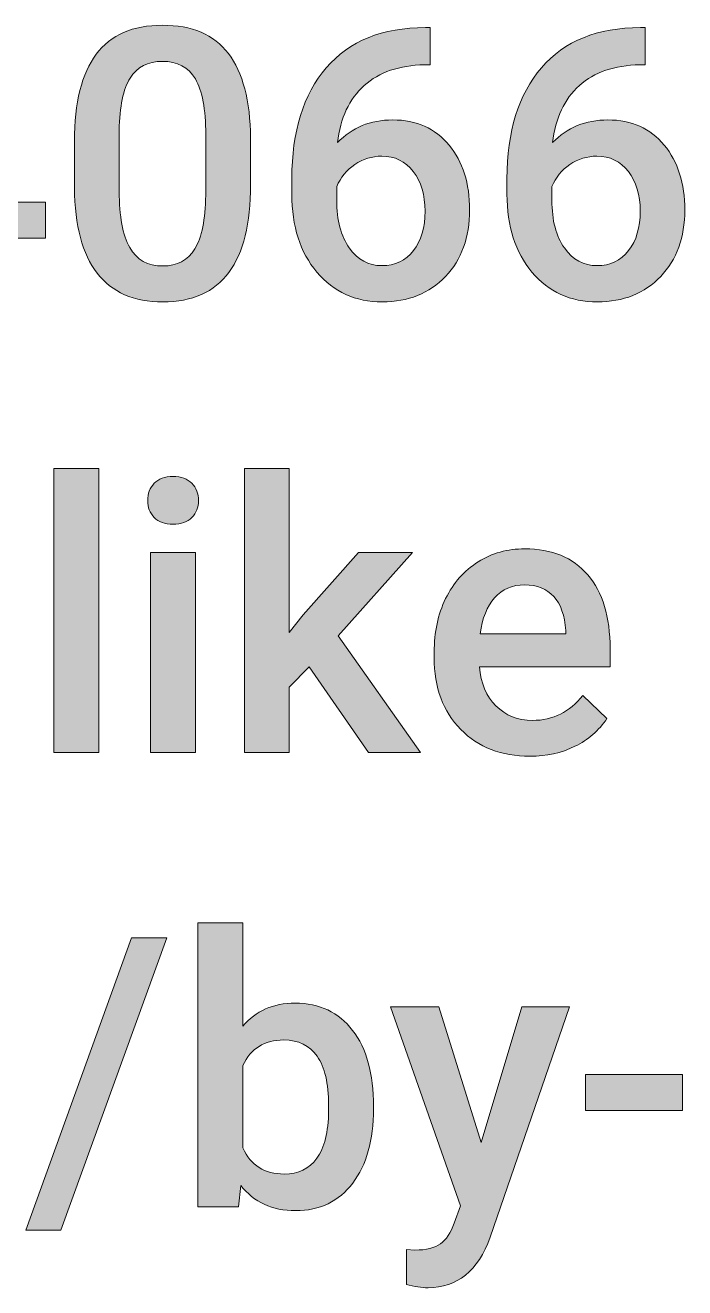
# Model space of a CAD drawing. Header units: millimetres. Extents: x -48 to 621, y -577 to -225.
# Drawn here: x 46.13 to 55.71, y -576.66 to -558.34 of the extents above; entities that cross this region are included whole.
import ezdxf

# ---------------------------------------------------------------- set-up
doc = ezdxf.new("R2010")
doc.units = ezdxf.units.MM
doc.header["$MEASUREMENT"] = 0
doc.layers.add('Layer 1', color=7, linetype='Continuous')

# ---------------------------------------------------------------- blocks, each defined once
blk = doc.blocks.new('block 188')
at = {"layer": 'Layer 1', "true_color": 0xffffff}
h = blk.add_hatch(color=7, dxfattribs=at)
h.dxf.hatch_style = 2
edge = h.paths.add_edge_path()
edge.add_spline(control_points=[(49.406, -560.652), (49.406, -561.214), (49.301, -561.638), (49.091, -561.923), (48.88, -562.208), (48.561, -562.351), (48.132, -562.351), (47.709, -562.351), (47.392, -562.212), (47.178, -561.934), (46.964, -561.656), (46.855, -561.244), (46.849, -560.698), (46.849, -560.698), (46.849, -560.022), (46.849, -560.022), (46.849, -559.46), (46.954, -559.039), (47.164, -558.759), (47.375, -558.478), (47.695, -558.337), (48.126, -558.337), (48.554, -558.337), (48.872, -558.474), (49.083, -558.748), (49.293, -559.022), (49.4, -559.431), (49.406, -559.976), (49.406, -559.976), (49.406, -560.652), (49.406, -560.652)], knot_values=[0, 0, 0, 0, 1, 1, 1, 2, 2, 2, 3, 3, 3, 4, 4, 4, 5, 5, 5, 6, 6, 6, 7, 7, 7, 8, 8, 8, 9, 9, 9, 10, 10, 10, 10], degree=3, periodic=1)
edge = h.paths.add_edge_path()
edge.add_spline(control_points=[(48.754, -559.923), (48.754, -559.556), (48.704, -559.287), (48.604, -559.117), (48.503, -558.946), (48.344, -558.861), (48.126, -558.861), (47.913, -558.861), (47.757, -558.942), (47.657, -559.103), (47.557, -559.265), (47.504, -559.518), (47.498, -559.861), (47.498, -559.861), (47.498, -560.746), (47.498, -560.746), (47.498, -561.111), (47.549, -561.383), (47.651, -561.562), (47.753, -561.741), (47.913, -561.83), (48.132, -561.83), (48.341, -561.83), (48.496, -561.748), (48.596, -561.582), (48.696, -561.417), (48.749, -561.158), (48.754, -560.805), (48.754, -560.805), (48.754, -559.923), (48.754, -559.923)], knot_values=[0, 0, 0, 0, 1, 1, 1, 2, 2, 2, 3, 3, 3, 4, 4, 4, 5, 5, 5, 6, 6, 6, 7, 7, 7, 8, 8, 8, 9, 9, 9, 10, 10, 10, 10], degree=3, periodic=1)
h = blk.add_hatch(color=7, dxfattribs=at)
h.dxf.hatch_style = 2
h.paths.add_polyline_path([(45.942, -560.905), (46.428, -560.905), (46.428, -561.428), (45.942, -561.428), (45.942, -562.297), (45.29, -562.297), (45.29, -561.428), (43.603, -561.428), (43.584, -561.031), (45.269, -558.391), (45.942, -558.391)])
h.paths.add_polyline_path([(44.268, -560.905), (45.29, -560.905), (45.29, -559.274), (45.242, -559.359)])
h = blk.add_hatch(color=7, dxfattribs=at)
h.dxf.hatch_style = 2
edge = h.paths.add_edge_path()
edge.add_spline(control_points=[(52.011, -558.372), (52.011, -558.372), (52.011, -558.912), (52.011, -558.912), (52.011, -558.912), (51.93, -558.912), (51.93, -558.912), (51.565, -558.917), (51.274, -559.017), (51.056, -559.212), (50.837, -559.407), (50.708, -559.683), (50.667, -560.041), (50.876, -559.821), (51.143, -559.711), (51.469, -559.711), (51.814, -559.711), (52.086, -559.832), (52.286, -560.076), (52.485, -560.319), (52.585, -560.633), (52.585, -561.018), (52.585, -561.414), (52.468, -561.736), (52.235, -561.982), (52.001, -562.228), (51.695, -562.351), (51.316, -562.351), (50.926, -562.351), (50.61, -562.207), (50.367, -561.919), (50.125, -561.631), (50.004, -561.254), (50.004, -560.787), (50.004, -560.787), (50.004, -560.564), (50.004, -560.564), (50.004, -559.879), (50.171, -559.343), (50.504, -558.954), (50.838, -558.566), (51.318, -558.372), (51.944, -558.372), (51.944, -558.372), (52.011, -558.372), (52.011, -558.372)], knot_values=[0, 0, 0, 0, 1, 1, 1, 2, 2, 2, 3, 3, 3, 4, 4, 4, 5, 5, 5, 6, 6, 6, 7, 7, 7, 8, 8, 8, 9, 9, 9, 10, 10, 10, 11, 11, 11, 12, 12, 12, 13, 13, 13, 14, 14, 14, 15, 15, 15, 15], degree=3, periodic=1)
edge = h.paths.add_edge_path()
edge.add_spline(control_points=[(51.311, -560.237), (51.167, -560.237), (51.037, -560.277), (50.917, -560.358), (50.799, -560.438), (50.711, -560.545), (50.656, -560.679), (50.656, -560.679), (50.656, -560.878), (50.656, -560.878), (50.656, -561.168), (50.717, -561.398), (50.838, -561.569), (50.96, -561.74), (51.117, -561.825), (51.311, -561.825), (51.504, -561.825), (51.657, -561.752), (51.769, -561.608), (51.882, -561.463), (51.938, -561.272), (51.938, -561.036), (51.938, -560.8), (51.881, -560.608), (51.767, -560.46), (51.652, -560.311), (51.5, -560.237), (51.311, -560.237)], knot_values=[0, 0, 0, 0, 1, 1, 1, 2, 2, 2, 3, 3, 3, 4, 4, 4, 5, 5, 5, 6, 6, 6, 7, 7, 7, 8, 8, 8, 9, 9, 9, 9], degree=3, periodic=1)
h = blk.add_hatch(color=7, dxfattribs=at)
h.dxf.hatch_style = 2
edge = h.paths.add_edge_path()
edge.add_spline(control_points=[(55.134, -558.372), (55.134, -558.372), (55.134, -558.912), (55.134, -558.912), (55.134, -558.912), (55.053, -558.912), (55.053, -558.912), (54.688, -558.917), (54.397, -559.017), (54.178, -559.212), (53.96, -559.407), (53.831, -559.683), (53.789, -560.041), (53.999, -559.821), (54.266, -559.711), (54.592, -559.711), (54.937, -559.711), (55.209, -559.832), (55.409, -560.076), (55.608, -560.319), (55.708, -560.633), (55.708, -561.018), (55.708, -561.414), (55.591, -561.736), (55.358, -561.982), (55.124, -562.228), (54.818, -562.351), (54.439, -562.351), (54.049, -562.351), (53.733, -562.207), (53.49, -561.919), (53.248, -561.631), (53.127, -561.254), (53.127, -560.787), (53.127, -560.787), (53.127, -560.564), (53.127, -560.564), (53.127, -559.879), (53.294, -559.343), (53.627, -558.954), (53.961, -558.566), (54.44, -558.372), (55.066, -558.372), (55.066, -558.372), (55.134, -558.372), (55.134, -558.372)], knot_values=[0, 0, 0, 0, 1, 1, 1, 2, 2, 2, 3, 3, 3, 4, 4, 4, 5, 5, 5, 6, 6, 6, 7, 7, 7, 8, 8, 8, 9, 9, 9, 10, 10, 10, 11, 11, 11, 12, 12, 12, 13, 13, 13, 14, 14, 14, 15, 15, 15, 15], degree=3, periodic=1)
edge = h.paths.add_edge_path()
edge.add_spline(control_points=[(54.433, -560.237), (54.29, -560.237), (54.159, -560.277), (54.04, -560.358), (53.921, -560.438), (53.834, -560.545), (53.779, -560.679), (53.779, -560.679), (53.779, -560.878), (53.779, -560.878), (53.779, -561.168), (53.84, -561.398), (53.961, -561.569), (54.083, -561.74), (54.24, -561.825), (54.433, -561.825), (54.626, -561.825), (54.779, -561.752), (54.892, -561.608), (55.005, -561.463), (55.061, -561.272), (55.061, -561.036), (55.061, -560.8), (55.004, -560.608), (54.889, -560.46), (54.775, -560.311), (54.623, -560.237), (54.433, -560.237)], knot_values=[0, 0, 0, 0, 1, 1, 1, 2, 2, 2, 3, 3, 3, 4, 4, 4, 5, 5, 5, 6, 6, 6, 7, 7, 7, 8, 8, 8, 9, 9, 9, 9], degree=3, periodic=1)
h = blk.add_hatch(color=7, dxfattribs=at)
h.dxf.hatch_style = 2
h.paths.add_polyline_path([(47.201, -568.89), (46.549, -568.89), (46.549, -564.77), (47.201, -564.77)])
h = blk.add_hatch(color=7, dxfattribs=at)
h.dxf.hatch_style = 2
edge = h.paths.add_edge_path()
edge.add_spline(control_points=[(47.912, -565.234), (47.912, -565.133), (47.943, -565.05), (48.007, -564.984), (48.07, -564.918), (48.161, -564.885), (48.279, -564.885), (48.397, -564.885), (48.488, -564.918), (48.553, -564.984), (48.617, -565.05), (48.649, -565.133), (48.649, -565.234), (48.649, -565.332), (48.617, -565.414), (48.553, -565.479), (48.488, -565.544), (48.397, -565.577), (48.279, -565.577), (48.161, -565.577), (48.07, -565.544), (48.007, -565.479), (47.943, -565.414), (47.912, -565.332), (47.912, -565.234)], knot_values=[0, 0, 0, 0, 1, 1, 1, 2, 2, 2, 3, 3, 3, 4, 4, 4, 5, 5, 5, 6, 6, 6, 7, 7, 7, 8, 8, 8, 8], degree=3, periodic=1)
h.paths.add_polyline_path([(48.604, -568.89), (47.952, -568.89), (47.952, -565.988), (48.604, -565.988)])
h = blk.add_hatch(color=7, dxfattribs=at)
h.dxf.hatch_style = 2
h.paths.add_polyline_path([(50.256, -567.646), (49.966, -567.943), (49.966, -568.89), (49.315, -568.89), (49.315, -564.77), (49.966, -564.77), (49.966, -567.146), (50.17, -566.892), (50.973, -565.988), (51.756, -565.988), (50.678, -567.197), (51.871, -568.89), (51.117, -568.89)])
h = blk.add_hatch(color=7, dxfattribs=at)
h.dxf.hatch_style = 2
edge = h.paths.add_edge_path()
edge.add_spline(control_points=[(53.459, -568.944), (53.046, -568.944), (52.711, -568.814), (52.455, -568.554), (52.198, -568.293), (52.07, -567.947), (52.07, -567.514), (52.07, -567.514), (52.07, -567.434), (52.07, -567.434), (52.07, -567.144), (52.126, -566.885), (52.237, -566.657), (52.349, -566.429), (52.506, -566.251), (52.708, -566.124), (52.91, -565.997), (53.136, -565.934), (53.384, -565.934), (53.78, -565.934), (54.085, -566.06), (54.301, -566.312), (54.516, -566.565), (54.624, -566.921), (54.624, -567.383), (54.624, -567.383), (54.624, -567.646), (54.624, -567.646), (54.624, -567.646), (52.727, -567.646), (52.727, -567.646), (52.747, -567.885), (52.827, -568.075), (52.967, -568.214), (53.108, -568.354), (53.284, -568.424), (53.497, -568.424), (53.796, -568.424), (54.039, -568.303), (54.227, -568.061), (54.227, -568.061), (54.578, -568.397), (54.578, -568.397), (54.462, -568.57), (54.307, -568.705), (54.113, -568.8), (53.919, -568.896), (53.701, -568.944), (53.459, -568.944)], knot_values=[0, 0, 0, 0, 1, 1, 1, 2, 2, 2, 3, 3, 3, 4, 4, 4, 5, 5, 5, 6, 6, 6, 7, 7, 7, 8, 8, 8, 9, 9, 9, 10, 10, 10, 11, 11, 11, 12, 12, 12, 13, 13, 13, 14, 14, 14, 15, 15, 15, 16, 16, 16, 16], degree=3, periodic=1)
edge = h.paths.add_edge_path()
edge.add_spline(control_points=[(53.382, -566.457), (53.203, -566.457), (53.058, -566.52), (52.948, -566.645), (52.838, -566.77), (52.768, -566.945), (52.738, -567.168), (52.738, -567.168), (53.98, -567.168), (53.98, -567.168), (53.98, -567.168), (53.98, -567.12), (53.98, -567.12), (53.966, -566.901), (53.907, -566.736), (53.806, -566.625), (53.704, -566.513), (53.562, -566.457), (53.382, -566.457)], knot_values=[0, 0, 0, 0, 1, 1, 1, 2, 2, 2, 3, 3, 3, 4, 4, 4, 5, 5, 5, 6, 6, 6, 6], degree=3, periodic=1)
h = blk.add_hatch(color=7, dxfattribs=at)
h.dxf.hatch_style = 2
edge = h.paths.add_edge_path()
edge.add_spline(control_points=[(51.19, -574.062), (51.19, -574.512), (51.089, -574.871), (50.888, -575.137), (50.687, -575.404), (50.41, -575.537), (50.058, -575.537), (49.718, -575.537), (49.453, -575.415), (49.263, -575.17), (49.263, -575.17), (49.231, -575.484), (49.231, -575.484), (49.231, -575.484), (48.641, -575.484), (48.641, -575.484), (48.641, -575.484), (48.641, -571.363), (48.641, -571.363), (48.641, -571.363), (49.293, -571.363), (49.293, -571.363), (49.293, -571.363), (49.293, -572.86), (49.293, -572.86), (49.481, -572.638), (49.734, -572.527), (50.052, -572.527), (50.406, -572.527), (50.684, -572.659), (50.887, -572.921), (51.089, -573.184), (51.19, -573.552), (51.19, -574.024), (51.19, -574.024), (51.19, -574.062), (51.19, -574.062)], knot_values=[0, 0, 0, 0, 1, 1, 1, 2, 2, 2, 3, 3, 3, 4, 4, 4, 5, 5, 5, 6, 6, 6, 7, 7, 7, 8, 8, 8, 9, 9, 9, 10, 10, 10, 11, 11, 11, 12, 12, 12, 12], degree=3, periodic=1)
edge = h.paths.add_edge_path()
edge.add_spline(control_points=[(50.538, -574.005), (50.538, -573.691), (50.482, -573.454), (50.372, -573.297), (50.261, -573.14), (50.1, -573.061), (49.889, -573.061), (49.606, -573.061), (49.407, -573.184), (49.293, -573.431), (49.293, -573.431), (49.293, -574.628), (49.293, -574.628), (49.409, -574.88), (49.61, -575.006), (49.894, -575.006), (50.098, -575.006), (50.255, -574.93), (50.366, -574.778), (50.477, -574.626), (50.534, -574.396), (50.538, -574.089), (50.538, -574.089), (50.538, -574.005), (50.538, -574.005)], knot_values=[0, 0, 0, 0, 1, 1, 1, 2, 2, 2, 3, 3, 3, 4, 4, 4, 5, 5, 5, 6, 6, 6, 7, 7, 7, 8, 8, 8, 8], degree=3, periodic=1)
h = blk.add_hatch(color=7, dxfattribs=at)
h.dxf.hatch_style = 2
h.paths.add_polyline_path([(46.653, -575.819), (46.141, -575.819), (47.678, -571.578), (48.191, -571.578)])
h = blk.add_hatch(color=7, dxfattribs=at)
h.dxf.hatch_style = 2
edge = h.paths.add_edge_path()
edge.add_spline(control_points=[(52.751, -574.55), (52.751, -574.55), (53.341, -572.581), (53.341, -572.581), (53.341, -572.581), (54.036, -572.581), (54.036, -572.581), (54.036, -572.581), (52.883, -575.924), (52.883, -575.924), (52.706, -576.412), (52.405, -576.656), (51.981, -576.656), (51.887, -576.656), (51.782, -576.64), (51.667, -576.607), (51.667, -576.607), (51.667, -576.101), (51.667, -576.101), (51.667, -576.101), (51.791, -576.109), (51.791, -576.109), (51.955, -576.109), (52.079, -576.079), (52.162, -576.019), (52.246, -575.959), (52.311, -575.858), (52.36, -575.717), (52.36, -575.717), (52.453, -575.468), (52.453, -575.468), (52.453, -575.468), (51.434, -572.581), (51.434, -572.581), (51.434, -572.581), (52.137, -572.581), (52.137, -572.581), (52.137, -572.581), (52.751, -574.55), (52.751, -574.55)], knot_values=[0, 0, 0, 0, 1, 1, 1, 2, 2, 2, 3, 3, 3, 4, 4, 4, 5, 5, 5, 6, 6, 6, 7, 7, 7, 8, 8, 8, 9, 9, 9, 10, 10, 10, 11, 11, 11, 12, 12, 12, 13, 13, 13, 13], degree=3, periodic=1)
h = blk.add_hatch(color=7, dxfattribs=at)
h.dxf.hatch_style = 2
h.paths.add_polyline_path([(55.675, -574.086), (54.267, -574.086), (54.267, -573.56), (55.675, -573.56)])
at = {"layer": 'Layer 1', "lineweight": 0}
for points in [[(45.942, -560.905), (46.428, -560.905), (46.428, -561.428), (45.942, -561.428), (45.942, -562.297), (45.29, -562.297), (45.29, -561.428), (43.603, -561.428), (43.584, -561.031), (45.269, -558.391), (45.942, -558.391), (45.942, -560.905)], [(47.201, -568.89), (46.549, -568.89), (46.549, -564.77), (47.201, -564.77), (47.201, -568.89)], [(50.256, -567.646), (49.966, -567.943), (49.966, -568.89), (49.315, -568.89), (49.315, -564.77), (49.966, -564.77), (49.966, -567.146), (50.17, -566.892), (50.973, -565.988), (51.756, -565.988), (50.678, -567.197), (51.871, -568.89), (51.117, -568.89), (50.256, -567.646)], [(48.604, -568.89), (47.952, -568.89), (47.952, -565.988), (48.604, -565.988), (48.604, -568.89)], [(46.653, -575.819), (46.141, -575.819), (47.678, -571.578), (48.191, -571.578), (46.653, -575.819)], [(55.675, -574.086), (54.267, -574.086), (54.267, -573.56), (55.675, -573.56), (55.675, -574.086)]]:
    blk.add_lwpolyline(points, dxfattribs=at)
for points, knots in [([(49.406, -560.652), (49.406, -561.214), (49.301, -561.638), (49.091, -561.923), (48.88, -562.208), (48.561, -562.351), (48.132, -562.351), (47.709, -562.351), (47.392, -562.212), (47.178, -561.934), (46.964, -561.656), (46.855, -561.244), (46.849, -560.698), (46.849, -560.698), (46.849, -560.022), (46.849, -560.022), (46.849, -559.46), (46.954, -559.039), (47.164, -558.759), (47.375, -558.478), (47.695, -558.337), (48.126, -558.337), (48.554, -558.337), (48.872, -558.474), (49.083, -558.748), (49.293, -559.022), (49.4, -559.431), (49.406, -559.976), (49.406, -559.976), (49.406, -560.652), (49.406, -560.652)], [0, 0, 0, 0, 1, 1, 1, 2, 2, 2, 3, 3, 3, 4, 4, 4, 5, 5, 5, 6, 6, 6, 7, 7, 7, 8, 8, 8, 9, 9, 9, 10, 10, 10, 10]), ([(52.011, -558.372), (52.011, -558.372), (52.011, -558.912), (52.011, -558.912), (52.011, -558.912), (51.93, -558.912), (51.93, -558.912), (51.565, -558.917), (51.274, -559.017), (51.056, -559.212), (50.837, -559.407), (50.708, -559.683), (50.667, -560.041), (50.876, -559.821), (51.143, -559.711), (51.469, -559.711), (51.814, -559.711), (52.086, -559.832), (52.286, -560.076), (52.485, -560.319), (52.585, -560.633), (52.585, -561.018), (52.585, -561.414), (52.468, -561.736), (52.235, -561.982), (52.001, -562.228), (51.695, -562.351), (51.316, -562.351), (50.926, -562.351), (50.61, -562.207), (50.367, -561.919), (50.125, -561.631), (50.004, -561.254), (50.004, -560.787), (50.004, -560.787), (50.004, -560.564), (50.004, -560.564), (50.004, -559.879), (50.171, -559.343), (50.504, -558.954), (50.838, -558.566), (51.318, -558.372), (51.944, -558.372), (51.944, -558.372), (52.011, -558.372), (52.011, -558.372)], [0, 0, 0, 0, 1, 1, 1, 2, 2, 2, 3, 3, 3, 4, 4, 4, 5, 5, 5, 6, 6, 6, 7, 7, 7, 8, 8, 8, 9, 9, 9, 10, 10, 10, 11, 11, 11, 12, 12, 12, 13, 13, 13, 14, 14, 14, 15, 15, 15, 15]), ([(55.134, -558.372), (55.134, -558.372), (55.134, -558.912), (55.134, -558.912), (55.134, -558.912), (55.053, -558.912), (55.053, -558.912), (54.688, -558.917), (54.397, -559.017), (54.178, -559.212), (53.96, -559.407), (53.831, -559.683), (53.789, -560.041), (53.999, -559.821), (54.266, -559.711), (54.592, -559.711), (54.937, -559.711), (55.209, -559.832), (55.409, -560.076), (55.608, -560.319), (55.708, -560.633), (55.708, -561.018), (55.708, -561.414), (55.591, -561.736), (55.358, -561.982), (55.124, -562.228), (54.818, -562.351), (54.439, -562.351), (54.049, -562.351), (53.733, -562.207), (53.49, -561.919), (53.248, -561.631), (53.127, -561.254), (53.127, -560.787), (53.127, -560.787), (53.127, -560.564), (53.127, -560.564), (53.127, -559.879), (53.294, -559.343), (53.627, -558.954), (53.961, -558.566), (54.44, -558.372), (55.066, -558.372), (55.066, -558.372), (55.134, -558.372), (55.134, -558.372)], [0, 0, 0, 0, 1, 1, 1, 2, 2, 2, 3, 3, 3, 4, 4, 4, 5, 5, 5, 6, 6, 6, 7, 7, 7, 8, 8, 8, 9, 9, 9, 10, 10, 10, 11, 11, 11, 12, 12, 12, 13, 13, 13, 14, 14, 14, 15, 15, 15, 15]), ([(48.754, -559.923), (48.754, -559.556), (48.704, -559.287), (48.604, -559.117), (48.503, -558.946), (48.344, -558.861), (48.126, -558.861), (47.913, -558.861), (47.757, -558.942), (47.657, -559.103), (47.557, -559.265), (47.504, -559.518), (47.498, -559.861), (47.498, -559.861), (47.498, -560.746), (47.498, -560.746), (47.498, -561.111), (47.549, -561.383), (47.651, -561.562), (47.753, -561.741), (47.913, -561.83), (48.132, -561.83), (48.341, -561.83), (48.496, -561.748), (48.596, -561.582), (48.696, -561.417), (48.749, -561.158), (48.754, -560.805), (48.754, -560.805), (48.754, -559.923), (48.754, -559.923)], [0, 0, 0, 0, 1, 1, 1, 2, 2, 2, 3, 3, 3, 4, 4, 4, 5, 5, 5, 6, 6, 6, 7, 7, 7, 8, 8, 8, 9, 9, 9, 10, 10, 10, 10]), ([(51.311, -560.237), (51.167, -560.237), (51.037, -560.277), (50.917, -560.358), (50.799, -560.438), (50.711, -560.545), (50.656, -560.679), (50.656, -560.679), (50.656, -560.878), (50.656, -560.878), (50.656, -561.168), (50.717, -561.398), (50.838, -561.569), (50.96, -561.74), (51.117, -561.825), (51.311, -561.825), (51.504, -561.825), (51.657, -561.752), (51.769, -561.608), (51.882, -561.463), (51.938, -561.272), (51.938, -561.036), (51.938, -560.8), (51.881, -560.608), (51.767, -560.46), (51.652, -560.311), (51.5, -560.237), (51.311, -560.237)], [0, 0, 0, 0, 1, 1, 1, 2, 2, 2, 3, 3, 3, 4, 4, 4, 5, 5, 5, 6, 6, 6, 7, 7, 7, 8, 8, 8, 9, 9, 9, 9]), ([(54.433, -560.237), (54.29, -560.237), (54.159, -560.277), (54.04, -560.358), (53.921, -560.438), (53.834, -560.545), (53.779, -560.679), (53.779, -560.679), (53.779, -560.878), (53.779, -560.878), (53.779, -561.168), (53.84, -561.398), (53.961, -561.569), (54.083, -561.74), (54.24, -561.825), (54.433, -561.825), (54.626, -561.825), (54.779, -561.752), (54.892, -561.608), (55.005, -561.463), (55.061, -561.272), (55.061, -561.036), (55.061, -560.8), (55.004, -560.608), (54.889, -560.46), (54.775, -560.311), (54.623, -560.237), (54.433, -560.237)], [0, 0, 0, 0, 1, 1, 1, 2, 2, 2, 3, 3, 3, 4, 4, 4, 5, 5, 5, 6, 6, 6, 7, 7, 7, 8, 8, 8, 9, 9, 9, 9]), ([(47.912, -565.234), (47.912, -565.133), (47.943, -565.05), (48.007, -564.984), (48.07, -564.918), (48.161, -564.885), (48.279, -564.885), (48.397, -564.885), (48.488, -564.918), (48.553, -564.984), (48.617, -565.05), (48.649, -565.133), (48.649, -565.234), (48.649, -565.332), (48.617, -565.414), (48.553, -565.479), (48.488, -565.544), (48.397, -565.577), (48.279, -565.577), (48.161, -565.577), (48.07, -565.544), (48.007, -565.479), (47.943, -565.414), (47.912, -565.332), (47.912, -565.234)], [0, 0, 0, 0, 1, 1, 1, 2, 2, 2, 3, 3, 3, 4, 4, 4, 5, 5, 5, 6, 6, 6, 7, 7, 7, 8, 8, 8, 8]), ([(53.459, -568.944), (53.046, -568.944), (52.711, -568.814), (52.455, -568.554), (52.198, -568.293), (52.07, -567.947), (52.07, -567.514), (52.07, -567.514), (52.07, -567.434), (52.07, -567.434), (52.07, -567.144), (52.126, -566.885), (52.237, -566.657), (52.349, -566.429), (52.506, -566.251), (52.708, -566.124), (52.91, -565.997), (53.136, -565.934), (53.384, -565.934), (53.78, -565.934), (54.085, -566.06), (54.301, -566.312), (54.516, -566.565), (54.624, -566.921), (54.624, -567.383), (54.624, -567.383), (54.624, -567.646), (54.624, -567.646), (54.624, -567.646), (52.727, -567.646), (52.727, -567.646), (52.747, -567.885), (52.827, -568.075), (52.967, -568.214), (53.108, -568.354), (53.284, -568.424), (53.497, -568.424), (53.796, -568.424), (54.039, -568.303), (54.227, -568.061), (54.227, -568.061), (54.578, -568.397), (54.578, -568.397), (54.462, -568.57), (54.307, -568.705), (54.113, -568.8), (53.919, -568.896), (53.701, -568.944), (53.459, -568.944)], [0, 0, 0, 0, 1, 1, 1, 2, 2, 2, 3, 3, 3, 4, 4, 4, 5, 5, 5, 6, 6, 6, 7, 7, 7, 8, 8, 8, 9, 9, 9, 10, 10, 10, 11, 11, 11, 12, 12, 12, 13, 13, 13, 14, 14, 14, 15, 15, 15, 16, 16, 16, 16]), ([(53.382, -566.457), (53.203, -566.457), (53.058, -566.52), (52.948, -566.645), (52.838, -566.77), (52.768, -566.945), (52.738, -567.168), (52.738, -567.168), (53.98, -567.168), (53.98, -567.168), (53.98, -567.168), (53.98, -567.12), (53.98, -567.12), (53.966, -566.901), (53.907, -566.736), (53.806, -566.625), (53.704, -566.513), (53.562, -566.457), (53.382, -566.457)], [0, 0, 0, 0, 1, 1, 1, 2, 2, 2, 3, 3, 3, 4, 4, 4, 5, 5, 5, 6, 6, 6, 6]), ([(51.19, -574.062), (51.19, -574.512), (51.089, -574.871), (50.888, -575.137), (50.687, -575.404), (50.41, -575.537), (50.058, -575.537), (49.718, -575.537), (49.453, -575.415), (49.263, -575.17), (49.263, -575.17), (49.231, -575.484), (49.231, -575.484), (49.231, -575.484), (48.641, -575.484), (48.641, -575.484), (48.641, -575.484), (48.641, -571.363), (48.641, -571.363), (48.641, -571.363), (49.293, -571.363), (49.293, -571.363), (49.293, -571.363), (49.293, -572.86), (49.293, -572.86), (49.481, -572.638), (49.734, -572.527), (50.052, -572.527), (50.406, -572.527), (50.684, -572.659), (50.887, -572.921), (51.089, -573.184), (51.19, -573.552), (51.19, -574.024), (51.19, -574.024), (51.19, -574.062), (51.19, -574.062)], [0, 0, 0, 0, 1, 1, 1, 2, 2, 2, 3, 3, 3, 4, 4, 4, 5, 5, 5, 6, 6, 6, 7, 7, 7, 8, 8, 8, 9, 9, 9, 10, 10, 10, 11, 11, 11, 12, 12, 12, 12]), ([(52.751, -574.55), (52.751, -574.55), (53.341, -572.581), (53.341, -572.581), (53.341, -572.581), (54.036, -572.581), (54.036, -572.581), (54.036, -572.581), (52.883, -575.924), (52.883, -575.924), (52.706, -576.412), (52.405, -576.656), (51.981, -576.656), (51.887, -576.656), (51.782, -576.64), (51.667, -576.607), (51.667, -576.607), (51.667, -576.101), (51.667, -576.101), (51.667, -576.101), (51.791, -576.109), (51.791, -576.109), (51.955, -576.109), (52.079, -576.079), (52.162, -576.019), (52.246, -575.959), (52.311, -575.858), (52.36, -575.717), (52.36, -575.717), (52.453, -575.468), (52.453, -575.468), (52.453, -575.468), (51.434, -572.581), (51.434, -572.581), (51.434, -572.581), (52.137, -572.581), (52.137, -572.581), (52.137, -572.581), (52.751, -574.55), (52.751, -574.55)], [0, 0, 0, 0, 1, 1, 1, 2, 2, 2, 3, 3, 3, 4, 4, 4, 5, 5, 5, 6, 6, 6, 7, 7, 7, 8, 8, 8, 9, 9, 9, 10, 10, 10, 11, 11, 11, 12, 12, 12, 13, 13, 13, 13]), ([(50.538, -574.005), (50.538, -573.691), (50.482, -573.454), (50.372, -573.297), (50.261, -573.14), (50.1, -573.061), (49.889, -573.061), (49.606, -573.061), (49.407, -573.184), (49.293, -573.431), (49.293, -573.431), (49.293, -574.628), (49.293, -574.628), (49.409, -574.88), (49.61, -575.006), (49.894, -575.006), (50.098, -575.006), (50.255, -574.93), (50.366, -574.778), (50.477, -574.626), (50.534, -574.396), (50.538, -574.089), (50.538, -574.089), (50.538, -574.005), (50.538, -574.005)], [0, 0, 0, 0, 1, 1, 1, 2, 2, 2, 3, 3, 3, 4, 4, 4, 5, 5, 5, 6, 6, 6, 7, 7, 7, 8, 8, 8, 8])]:
    blk.add_open_spline(points, degree=3, knots=knots, dxfattribs=at)

msp = doc.modelspace()

# ---------------------------------------------------------------- block references
at = {"layer": 'Layer 1'}
msp.add_blockref('block 188', (0, 0), dxfattribs=at)

doc.saveas('drawing.dxf')
